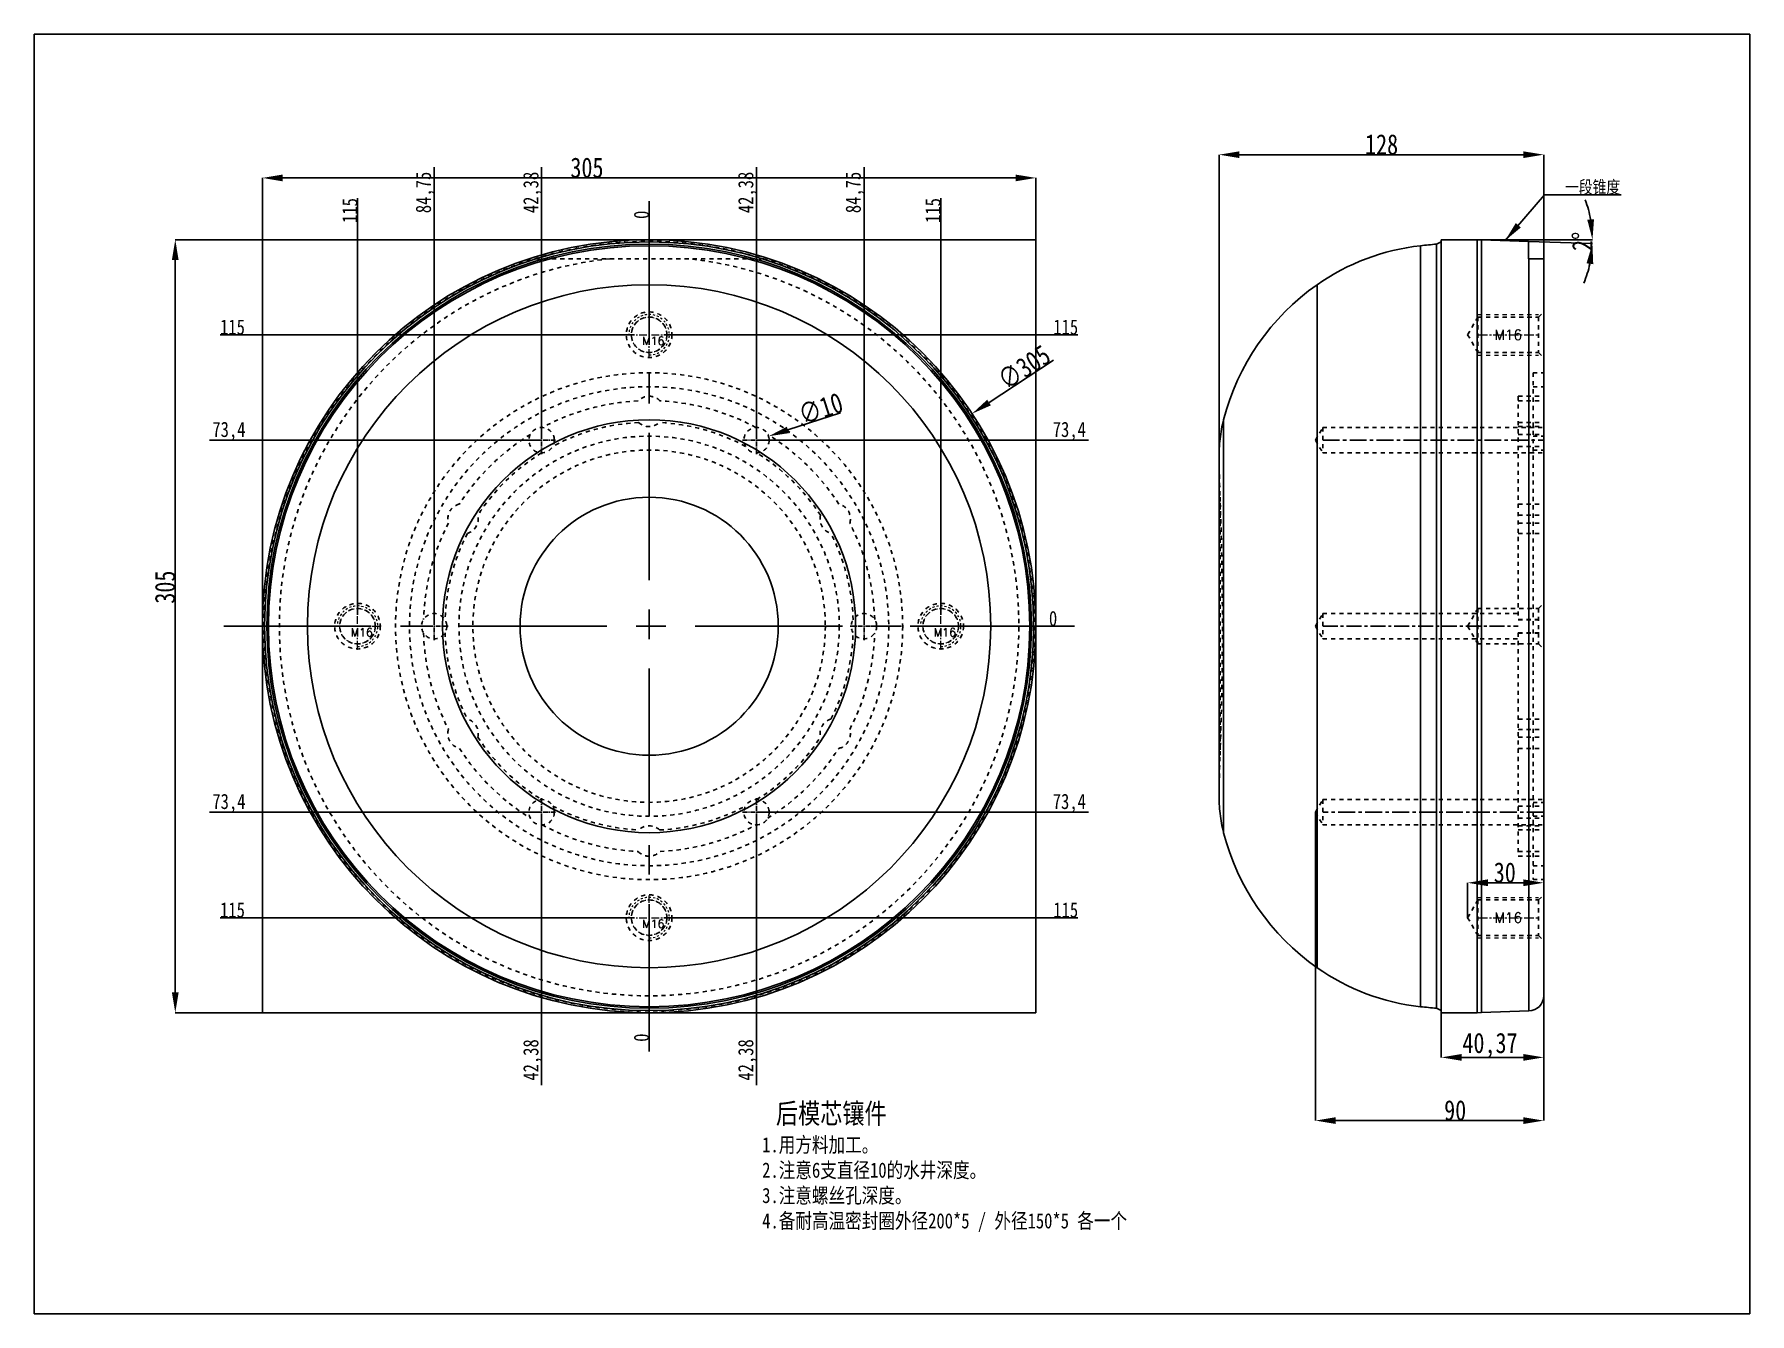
# Model space of a CAD drawing. Header units: millimetres. Extents: x 723 to 11228, y -2384 to 1578.
# Drawn here: x 3743 to 4419, y -1003 to -498 of the extents above; entities that cross this region are included whole.
import ezdxf
from ezdxf.enums import TextEntityAlignment as Align

# ---------------------------------------------------------------- set-up
doc = ezdxf.new("R2010")
doc.units = ezdxf.units.MM
doc.header["$LTSCALE"] = 16.335
doc.header["$PDMODE"] = 3
doc.header["$PDSIZE"] = 0.3125
doc.linetypes.add('CENTER', pattern=[0.6, 0.375, -0.075, 0.075, -0.075])
doc.linetypes.add('HIDDEN', pattern=[0.2, 0.1, -0.1])
doc.layers.get('0').update_dxf_attribs({"linetype": 'CONTINUOUS'})
doc.layers.get('Defpoints').update_dxf_attribs({"linetype": 'CONTINUOUS'})
doc.layers.add('DEFAULT_2', color=8, linetype='HIDDEN')
doc.layers.add('dim', color=3, linetype='CONTINUOUS')
doc.layers.add('screw', color=33, linetype='CONTINUOUS', lineweight=13)
doc.styles.get("Standard").update_dxf_attribs({"font": 'txt', "width": 0.8})
doc.styles.add('TXT', font='txt.shx', dxfattribs={"bigfont": 'gbcbig.shx'})
doc.dimstyles.new('ISO-25', dxfattribs={"dimtxt": 8, "dimasz": 8, "dimexe": 0, "dimexo": 0, "dimgap": 0, "dimtad": 1, "dimtxsty": 'Standard', "dimcen": 0, "dimclrd": 4, "dimclre": 4, "dimclrt": 6, "dimadec": 0, "dimazin": 0, "dimtfac": 1, "dimtofl": 0, "dimtmove": 0, "dimatfit": 3, "dimfxl": 0, "dimarcsym": 0})

# ---------------------------------------------------------------- blocks, each defined once
blk = doc.blocks.new('*D161')
at = {"color": 4, "lineweight": -2}
for p, q in [((4209.86, -673.28), (4209.86, -545.7)), ((4329.86, -545.7), (4217.86, -545.7)), ((4337.86, -589.17), (4337.86, -545.7))]:
    blk.add_line(p, q, dxfattribs=at)
at = {"color": 4}
for points in [[(4217.86, -544.37), (4217.86, -547.03), (4209.86, -545.7)], [(4329.86, -544.37), (4329.86, -547.03), (4337.86, -545.7)]]:
    blk.add_solid(points, dxfattribs=at)
at = {"layer": 'Defpoints', "color": 0}
for p in [(4209.86, -545.7), (4337.86, -589.17), (4209.86, -673.28)]:
    blk.add_point(p, dxfattribs=at)
at = {"color": 6, "insert": (4273.94, -541.7), "char_height": 8, "attachment_point": 5}
blk.add_mtext('128', dxfattribs=at)
blk = doc.blocks.new('*D162')
at = {"color": 4, "lineweight": -2}
for p, q in [((4312.49, -579.24), (4357.11, -579.24)), ((4331.86, -579.92), (4357.08, -580.8))]:
    blk.add_line(p, q, dxfattribs=at)
for start, end in [(10.28655, 20.5731), (337.4269, 347.71345)]:
    blk.add_arc((4312.49, -579.24), 44.62, start, end, dxfattribs=at)
at = {"color": 4}
for points in [[(4357.72, -571.16), (4355.07, -571.4), (4357.11, -579.24)], [(4354.77, -588.57), (4357.41, -588.91), (4357.08, -580.8)]]:
    blk.add_solid(points, dxfattribs=at)
at = {"layer": 'Defpoints', "color": 0}
for p in [(4297.49, -579.24), (4311.58, -579.24), (4313.4, -579.28), (4331.86, -579.92), (4357.1, -580.28)]:
    blk.add_point(p, dxfattribs=at)
at = {"color": 6, "insert": (4353.1, -579.94), "char_height": 8, "attachment_point": 5, "rotation": 89.02146}
blk.add_mtext('2°', dxfattribs=at)
blk = doc.blocks.new('*D163')
at = {"color": 4, "lineweight": -2}
for p, q in [((4247.86, -805.14), (4247.86, -926.81)), ((4337.86, -805.14), (4337.86, -926.81)), ((4255.86, -926.81), (4329.86, -926.81))]:
    blk.add_line(p, q, dxfattribs=at)
at = {"color": 4}
for points in [[(4255.86, -925.48), (4255.86, -928.14), (4247.86, -926.81)], [(4329.86, -925.48), (4329.86, -928.14), (4337.86, -926.81)]]:
    blk.add_solid(points, dxfattribs=at)
at = {"layer": 'Defpoints', "color": 0}
for p in [(4247.86, -805.14), (4337.86, -805.14), (4337.86, -926.81)]:
    blk.add_point(p, dxfattribs=at)
at = {"color": 6, "insert": (4302.96, -922.81), "char_height": 8, "attachment_point": 5}
blk.add_mtext('90', dxfattribs=at)
blk = doc.blocks.new('*D164')
at = {"color": 4, "lineweight": -2}
for p, q in [((4337.86, -877.56), (4337.86, -901.87)), ((4297.49, -880.12), (4297.49, -901.87)), ((4329.86, -901.87), (4305.49, -901.87))]:
    blk.add_line(p, q, dxfattribs=at)
at = {"color": 4}
for points in [[(4305.49, -900.53), (4305.49, -903.2), (4297.49, -901.87)], [(4329.86, -900.53), (4329.86, -903.2), (4337.86, -901.87)]]:
    blk.add_solid(points, dxfattribs=at)
at = {"layer": 'Defpoints', "color": 0}
for p in [(4337.86, -877.56), (4297.49, -880.12), (4297.49, -901.87)]:
    blk.add_point(p, dxfattribs=at)
at = {"color": 6, "insert": (4316.69, -897.2), "char_height": 8, "attachment_point": 5}
blk.add_mtext('40,37', dxfattribs=at)
blk = doc.blocks.new('screw_m16_g')
at = {"layer": 'screw', "color": 1, "linetype": 'CENTER', "ltscale": 0.497582}
for p, q in [((0, -8.8), (0, 8.8)), ((-8.8, 0), (8.8, 0))]:
    blk.add_line(p, q, dxfattribs=at)
at = {"layer": 'screw', "color": 33, "linetype": 'HIDDEN', "ltscale": 0.497582}
blk.add_circle((0, 0), 7, dxfattribs=at)
at = {"layer": 'screw', "color": 92, "linetype": 'HIDDEN', "ltscale": 0.497582}
blk.add_arc((0, 0), 8, 270, 180, dxfattribs=at)
at = {"layer": 'screw', "color": 6, "style": 'TXT'}
blk.add_text('M16', height=3.2, dxfattribs=at).set_placement((-2.72, -4))
blk = doc.blocks.new('*D165')
at = {"color": 4, "lineweight": -2}
blk.add_line((4060.57, -647.5), (4039.79, -654.31), dxfattribs=at)
at = {"color": 4}
blk.add_solid([(4039.38, -653.04), (4040.2, -655.57), (4032.19, -656.79)], dxfattribs=at)
at = {"layer": 'Defpoints', "color": 0}
for p in [(4022.68, -659.9), (4032.19, -656.79)]:
    blk.add_point(p, dxfattribs=at)
at = {"color": 6, "insert": (4052.74, -645.86), "char_height": 8, "attachment_point": 5, "rotation": 18.12129}
blk.add_mtext('∅10', dxfattribs=at)
blk = doc.blocks.new('*D166')
at = {"color": 4, "lineweight": -2}
for p, q in [((3832.56, -579.24), (3832.56, -554.87)), ((4129.56, -554.87), (3840.56, -554.87)), ((4137.56, -579.24), (4137.56, -554.87))]:
    blk.add_line(p, q, dxfattribs=at)
at = {"color": 4}
for points in [[(3840.56, -553.54), (3840.56, -556.21), (3832.56, -554.87)], [(4129.56, -553.54), (4129.56, -556.21), (4137.56, -554.87)]]:
    blk.add_solid(points, dxfattribs=at)
at = {"layer": 'Defpoints', "color": 0}
for p in [(3832.56, -554.87), (3832.56, -579.24), (4137.56, -579.24)]:
    blk.add_point(p, dxfattribs=at)
at = {"color": 6, "insert": (3960.54, -550.87), "char_height": 8, "attachment_point": 5}
blk.add_mtext('305', dxfattribs=at)
blk = doc.blocks.new('*D167')
at = {"color": 4, "lineweight": -2}
for p, q in [((3841.07, -579.24), (3798.18, -579.24)), ((3798.18, -587.24), (3798.18, -876.24)), ((3849.49, -884.24), (3798.18, -884.24))]:
    blk.add_line(p, q, dxfattribs=at)
at = {"color": 4}
for points in [[(3796.85, -587.24), (3799.51, -587.24), (3798.18, -579.24)], [(3796.85, -876.24), (3799.51, -876.24), (3798.18, -884.24)]]:
    blk.add_solid(points, dxfattribs=at)
at = {"layer": 'Defpoints', "color": 0}
for p in [(3841.07, -579.24), (3798.18, -884.24), (3849.49, -884.24)]:
    blk.add_point(p, dxfattribs=at)
at = {"color": 6, "insert": (3794.18, -716.32), "char_height": 8, "attachment_point": 5, "rotation": 90}
blk.add_mtext('305', dxfattribs=at)
blk = doc.blocks.new('*D168')
at = {"color": 4, "lineweight": -2}
blk.add_line((4144.51, -626.78), (4119.12, -643.49), dxfattribs=at)
at = {"color": 4}
blk.add_solid([(4118.39, -642.38), (4119.85, -644.61), (4112.44, -647.89)], dxfattribs=at)
at = {"layer": 'Defpoints', "color": 0}
for p in [(4112.44, -647.89), (3857.68, -815.6)]:
    blk.add_point(p, dxfattribs=at)
at = {"color": 6, "insert": (4132.96, -629.6), "char_height": 8, "attachment_point": 5, "rotation": 33.35632}
blk.add_mtext('∅305', dxfattribs=at)
blk = doc.blocks.new('*D169')
at = {"color": 4, "lineweight": -2}
blk.add_line((4027.43, -658.35), (4158.38, -658.35), dxfattribs=at)
at = {"layer": 'Defpoints', "color": 0}
for p in [(4027.43, -658.35), (4143.18, -658.35), (3985.06, -731.74)]:
    blk.add_point(p, dxfattribs=at)
at = {"color": 6, "insert": (4150.78, -654.85), "char_height": 6, "attachment_point": 5}
blk.add_mtext('73,4', dxfattribs=at)
blk = doc.blocks.new('*D170')
at = {"color": 4, "lineweight": -2}
blk.add_line((4088.05, -731.74), (4145.58, -731.74), dxfattribs=at)
at = {"layer": 'Defpoints', "color": 0}
for p in [(3985.06, -731.74), (4088.05, -731.74), (4143.18, -731.74)]:
    blk.add_point(p, dxfattribs=at)
at = {"color": 6, "insert": (4144.38, -728.74), "char_height": 6, "attachment_point": 5}
blk.add_mtext('0', dxfattribs=at)
blk = doc.blocks.new('*D171')
at = {"color": 4, "lineweight": -2}
blk.add_line((4069.81, -729.84), (4069.81, -550.61), dxfattribs=at)
at = {"layer": 'Defpoints', "color": 0}
for p in [(4069.81, -570.61), (4069.81, -729.84), (3985.06, -731.74)]:
    blk.add_point(p, dxfattribs=at)
at = {"color": 6, "insert": (4066.31, -560.61), "char_height": 6, "attachment_point": 5, "rotation": 90}
blk.add_mtext('84,75', dxfattribs=at)
blk = doc.blocks.new('*D172')
at = {"color": 4, "lineweight": -2}
blk.add_line((4027.43, -655.92), (4027.43, -550.61), dxfattribs=at)
at = {"layer": 'Defpoints', "color": 0}
for p in [(4027.43, -570.61), (4027.43, -655.92), (3985.06, -731.74)]:
    blk.add_point(p, dxfattribs=at)
at = {"color": 6, "insert": (4023.93, -560.61), "char_height": 6, "attachment_point": 5, "rotation": 90}
blk.add_mtext('42,38', dxfattribs=at)
blk = doc.blocks.new('*D173')
at = {"color": 4, "lineweight": -2}
blk.add_line((3985.06, -593.34), (3985.06, -568.21), dxfattribs=at)
at = {"layer": 'Defpoints', "color": 0}
for p in [(3985.06, -570.61), (3985.06, -593.34), (3985.06, -731.74)]:
    blk.add_point(p, dxfattribs=at)
at = {"color": 6, "insert": (3982.06, -569.41), "char_height": 6, "attachment_point": 5, "rotation": 90}
blk.add_mtext('0', dxfattribs=at)
blk = doc.blocks.new('*D174')
at = {"color": 4, "lineweight": -2}
blk.add_line((3990.81, -616.74), (4154.17, -616.74), dxfattribs=at)
at = {"layer": 'Defpoints', "color": 0}
for p in [(3990.81, -616.74), (4144.57, -616.74), (3985.06, -731.74)]:
    blk.add_point(p, dxfattribs=at)
at = {"color": 6, "insert": (4149.37, -613.74), "char_height": 6, "attachment_point": 5}
blk.add_mtext('115', dxfattribs=at)
blk = doc.blocks.new('*D175')
at = {"color": 4, "lineweight": -2}
blk.add_line((4027.43, -805.14), (4158.38, -805.14), dxfattribs=at)
at = {"layer": 'Defpoints', "color": 0}
for p in [(3985.06, -731.74), (4027.43, -805.14), (4143.18, -805.14)]:
    blk.add_point(p, dxfattribs=at)
at = {"color": 6, "insert": (4150.78, -801.64), "char_height": 6, "attachment_point": 5}
blk.add_mtext('73,4', dxfattribs=at)
blk = doc.blocks.new('*D178')
at = {"color": 4, "lineweight": -2}
blk.add_line((4027.43, -807.57), (4027.43, -912.88), dxfattribs=at)
at = {"layer": 'Defpoints', "color": 0}
for p in [(3985.06, -731.74), (4027.43, -807.57), (4027.43, -892.88)]:
    blk.add_point(p, dxfattribs=at)
at = {"color": 6, "insert": (4023.93, -902.88), "char_height": 6, "attachment_point": 5, "rotation": 90}
blk.add_mtext('42,38', dxfattribs=at)
blk = doc.blocks.new('*D177')
at = {"color": 4, "lineweight": -2}
blk.add_line((3990.81, -846.74), (4154.17, -846.74), dxfattribs=at)
at = {"layer": 'Defpoints', "color": 0}
for p in [(3985.06, -731.74), (3990.81, -846.74), (4144.57, -846.74)]:
    blk.add_point(p, dxfattribs=at)
at = {"color": 6, "insert": (4149.37, -843.74), "char_height": 6, "attachment_point": 5}
blk.add_mtext('115', dxfattribs=at)
blk = doc.blocks.new('*D179')
at = {"color": 4, "lineweight": -2}
blk.add_line((3985.06, -870.15), (3985.06, -895.28), dxfattribs=at)
at = {"layer": 'Defpoints', "color": 0}
for p in [(3985.06, -731.74), (3985.06, -870.15), (3985.06, -892.88)]:
    blk.add_point(p, dxfattribs=at)
at = {"color": 6, "insert": (3982.06, -894.08), "char_height": 6, "attachment_point": 5, "rotation": 90}
blk.add_mtext('0', dxfattribs=at)
blk = doc.blocks.new('*D180')
at = {"color": 4, "lineweight": -2}
blk.add_line((3942.68, -658.35), (3811.74, -658.35), dxfattribs=at)
at = {"layer": 'Defpoints', "color": 0}
for p in [(3826.94, -658.35), (3942.68, -658.35), (3985.06, -731.74)]:
    blk.add_point(p, dxfattribs=at)
at = {"color": 6, "insert": (3819.34, -654.85), "char_height": 6, "attachment_point": 5}
blk.add_mtext('73,4', dxfattribs=at)
blk = doc.blocks.new('*D181')
at = {"color": 4, "lineweight": -2}
blk.add_line((3900.31, -729.84), (3900.31, -550.61), dxfattribs=at)
at = {"layer": 'Defpoints', "color": 0}
for p in [(3900.31, -570.61), (3900.31, -729.84), (3985.06, -731.74)]:
    blk.add_point(p, dxfattribs=at)
at = {"color": 6, "insert": (3896.81, -560.61), "char_height": 6, "attachment_point": 5, "rotation": 90}
blk.add_mtext('84,75', dxfattribs=at)
blk = doc.blocks.new('*D182')
at = {"color": 4, "lineweight": -2}
blk.add_line((3942.68, -655.92), (3942.68, -550.61), dxfattribs=at)
at = {"layer": 'Defpoints', "color": 0}
for p in [(3942.68, -570.61), (3942.68, -655.92), (3985.06, -731.74)]:
    blk.add_point(p, dxfattribs=at)
at = {"color": 6, "insert": (3939.18, -560.61), "char_height": 6, "attachment_point": 5, "rotation": 90}
blk.add_mtext('42,38', dxfattribs=at)
blk = doc.blocks.new('*D183')
at = {"color": 4, "lineweight": -2}
blk.add_line((3979.31, -616.74), (3815.95, -616.74), dxfattribs=at)
at = {"layer": 'Defpoints', "color": 0}
for p in [(3825.55, -616.74), (3979.31, -616.74), (3985.06, -731.74)]:
    blk.add_point(p, dxfattribs=at)
at = {"color": 6, "insert": (3820.75, -613.74), "char_height": 6, "attachment_point": 5}
blk.add_mtext('115', dxfattribs=at)
blk = doc.blocks.new('*D184')
at = {"color": 4, "lineweight": -2}
blk.add_line((3942.68, -805.14), (3811.74, -805.14), dxfattribs=at)
at = {"layer": 'Defpoints', "color": 0}
for p in [(3985.06, -731.74), (3826.94, -805.14), (3942.68, -805.14)]:
    blk.add_point(p, dxfattribs=at)
at = {"color": 6, "insert": (3819.34, -801.64), "char_height": 6, "attachment_point": 5}
blk.add_mtext('73,4', dxfattribs=at)
blk = doc.blocks.new('*D185')
at = {"color": 4, "lineweight": -2}
blk.add_line((3942.68, -807.57), (3942.68, -912.88), dxfattribs=at)
at = {"layer": 'Defpoints', "color": 0}
for p in [(3985.06, -731.74), (3942.68, -807.57), (3942.68, -892.88)]:
    blk.add_point(p, dxfattribs=at)
at = {"color": 6, "insert": (3939.18, -902.88), "char_height": 6, "attachment_point": 5, "rotation": 90}
blk.add_mtext('42,38', dxfattribs=at)
blk = doc.blocks.new('*D186')
at = {"color": 4, "lineweight": -2}
blk.add_line((3979.31, -846.74), (3815.95, -846.74), dxfattribs=at)
at = {"layer": 'Defpoints', "color": 0}
for p in [(3985.06, -731.74), (3825.55, -846.74), (3979.31, -846.74)]:
    blk.add_point(p, dxfattribs=at)
at = {"color": 6, "insert": (3820.75, -843.74), "char_height": 6, "attachment_point": 5}
blk.add_mtext('115', dxfattribs=at)
blk = doc.blocks.new('*D187')
at = {"color": 4, "lineweight": -2}
blk.add_line((4100.06, -727.23), (4100.06, -562.92), dxfattribs=at)
at = {"layer": 'Defpoints', "color": 0}
for p in [(4100.06, -572.52), (4100.06, -727.23), (3985.06, -731.74)]:
    blk.add_point(p, dxfattribs=at)
at = {"color": 6, "insert": (4097.06, -567.72), "char_height": 6, "attachment_point": 5, "rotation": 90}
blk.add_mtext('115', dxfattribs=at)
blk = doc.blocks.new('*D188')
at = {"color": 4, "lineweight": -2}
blk.add_line((3870.06, -727.23), (3870.06, -562.92), dxfattribs=at)
at = {"layer": 'Defpoints', "color": 0}
for p in [(3870.06, -572.52), (3870.06, -727.23), (3985.06, -731.74)]:
    blk.add_point(p, dxfattribs=at)
at = {"color": 6, "insert": (3867.06, -567.72), "char_height": 6, "attachment_point": 5, "rotation": 90}
blk.add_mtext('115', dxfattribs=at)
blk = doc.blocks.new('*D189')
at = {"color": 4, "lineweight": -2}
for p, q in [((4307.86, -846.74), (4307.86, -832.97)), ((4329.86, -832.97), (4315.86, -832.97)), ((4337.86, -846.74), (4337.86, -832.97))]:
    blk.add_line(p, q, dxfattribs=at)
at = {"color": 4}
for points in [[(4315.86, -831.63), (4315.86, -834.3), (4307.86, -832.97)], [(4329.86, -831.63), (4329.86, -834.3), (4337.86, -832.97)]]:
    blk.add_solid(points, dxfattribs=at)
at = {"layer": 'Defpoints', "color": 0}
for p in [(4307.86, -832.97), (4307.86, -846.74), (4337.86, -846.74)]:
    blk.add_point(p, dxfattribs=at)
at = {"color": 6, "insert": (4322.52, -828.97), "char_height": 8, "attachment_point": 5}
blk.add_mtext('30', dxfattribs=at)

msp = doc.modelspace()

# ---------------------------------------------------------------- linework, layer by layer
at = {"color": 1, "linetype": 'CENTER', "ltscale": 9.485155}
for p, q in [((3985.06, -899.494), (3985.06, -563.994)), ((3817.31, -731.744), (4152.81, -731.744))]:
    msp.add_line(p, q, dxfattribs=at)
for p, q in [((3832.56, -579.244), (4137.56, -579.244)), ((3832.56, -884.244), (3832.56, -579.244)), ((4137.56, -884.244), (4137.56, -579.244)), ((3832.56, -884.244), (4137.56, -884.244))]:
    msp.add_line(p, q)
at = {"color": 7, "linetype": 'Continuous'}
for p, q in [((4289.225, -881.861), (4289.225, -581.628)), ((4297.491, -580.11), (4295.62, -580.994)), ((4295.62, -882.495), (4295.62, -580.994)), ((4297.491, -884.244), (4297.491, -579.244)), ((4311.583, -579.244), (4297.491, -579.244)), ((4311.583, -579.244), (4311.583, -884.244)), ((4313.398, -579.276), (4311.583, -579.244)), ((4313.398, -579.276), (4313.398, -884.213)), ((4331.86, -579.921), (4313.398, -579.276)), ((4331.86, -586.744), (4331.86, -579.922)), ((4331.86, -586.744), (4337.86, -586.744)), ((4332.07, -586.744), (4332.07, -883.561)), ((4337.86, -586.744), (4337.86, -877.563)), ((4248.482, -866.481), (4248.482, -597.008)), ((4211.628, -813.202), (4211.628, -650.287)), ((4209.86, -665.413), (4209.86, -798.076)), ((4297.491, -883.379), (4295.62, -882.495)), ((4311.583, -884.244), (4297.491, -884.244)), ((4313.398, -884.213), (4311.583, -884.244)), ((4332.07, -883.561), (4313.398, -884.213))]:
    msp.add_line(p, q, dxfattribs=at)
msp.add_lwpolyline([(3742.592, -498.197), (4419.112, -498.197), (4419.112, -1003), (3742.592, -1003)], close=True)
for radius in [152.5, 151.635, 150.751, 150.116, 134.737, 81.458, 50.903]:
    msp.add_circle((3985.06, -731.744), radius, dxfattribs=at)
for centre, radius, start, end in [((4298.729, -668.462), 87.352, 96.246043, 125.114855), ((4323.797, -897.511), 317.769, 95.087314, 96.246004), ((4302.409, -673.696), 93.751, 125.114874, 165.540393), ((4302.409, -789.793), 93.751, 194.459607, 234.885125), ((4298.729, -795.027), 87.352, 234.885145, 263.753957), ((4331.86, -877.564), 6, 272, 0), ((4323.797, -565.978), 317.769, 263.753996, 264.912686)]:
    msp.add_arc(centre, radius, start, end, dxfattribs=at)
for points in [[(4211.628, -650.286), (4210.992, -652.755), (4210.309, -656.528), (4209.906, -661.602), (4209.86, -664.143), (4209.86, -665.413)], [(4211.628, -813.203), (4210.992, -810.734), (4210.309, -806.961), (4209.906, -801.887), (4209.86, -799.346), (4209.86, -798.076)]]:
    msp.add_open_spline(points, degree=3, knots=[0, 0, 0, 0, 0.5009496, 0.7503732, 1, 1, 1, 1], dxfattribs=at)
at = {"layer": 'DEFAULT_2', "color": 8, "linetype": 'HIDDEN'}
for p, q in [((4030.064, -586.744), (3940.055, -586.744)), ((4335.86, -609.744), (4337.86, -607.744)), ((4307.86, -616.744), (4311.902, -609.744)), ((4311.902, -609.744), (4311.902, -623.744)), ((4311.902, -609.744), (4335.86, -609.744)), ((4335.86, -609.744), (4335.86, -623.744)), ((4307.86, -616.744), (4311.902, -623.744)), ((4311.902, -623.744), (4335.86, -623.744)), ((4335.86, -623.744), (4337.86, -625.744)), ((4333.66, -631.744), (4337.86, -631.744)), ((4333.66, -631.746), (4333.66, -831.743)), ((4327.86, -640.994), (4327.86, -729.178)), ((4327.86, -640.994), (4337.86, -640.994)), ((4333.66, -637.244), (4337.86, -637.244)), ((4327.86, -642.85), (4337.86, -642.85)), ((4247.86, -658.349), (4250.747, -653.349)), ((4250.747, -653.349), (4250.747, -663.349)), ((4250.747, -653.349), (4337.86, -653.349)), ((4327.86, -651.35), (4337.86, -651.35)), ((4327.86, -652.994), (4337.86, -652.994)), ((4327.86, -656.053), (4337.86, -656.053)), ((4247.86, -658.349), (4250.747, -663.349)), ((4327.86, -660.781), (4337.86, -660.781)), ((4333.66, -656.744), (4337.86, -656.744)), ((4333.66, -662.244), (4337.86, -662.244)), ((4250.747, -663.349), (4337.86, -663.348)), ((4210.222, -680.841), (4210.222, -782.648)), ((4327.86, -683.54), (4337.86, -683.54)), ((4327.86, -687.974), (4337.86, -687.974)), ((4327.86, -691.055), (4337.86, -691.055)), ((4327.86, -695.121), (4337.86, -695.121)), ((4335.86, -724.744), (4337.86, -722.744)), ((4247.86, -731.744), (4250.747, -726.744)), ((4250.747, -726.744), (4250.747, -736.744)), ((4250.747, -726.744), (4327.86, -726.744)), ((4307.86, -731.744), (4311.902, -724.744)), ((4311.902, -724.744), (4311.902, -738.744)), ((4311.902, -724.744), (4335.86, -724.744)), ((4327.86, -729.046), (4337.86, -729.046)), ((4327.86, -729.178), (4337.86, -729.178)), ((4335.86, -724.744), (4335.86, -738.744)), ((4247.86, -731.744), (4250.747, -736.744)), ((4250.747, -736.744), (4327.86, -736.744)), ((4307.86, -731.744), (4311.902, -738.744)), ((4327.86, -734.311), (4327.86, -822.494)), ((4327.86, -734.311), (4337.86, -734.311)), ((4327.86, -734.443), (4337.86, -734.443)), ((4311.902, -738.744), (4335.86, -738.744)), ((4335.86, -738.744), (4337.86, -740.744)), ((4327.86, -768.368), (4337.86, -768.368)), ((4327.86, -772.434), (4337.86, -772.434)), ((4327.86, -775.515), (4337.86, -775.515)), ((4327.86, -779.949), (4337.86, -779.949)), ((4247.86, -805.14), (4250.747, -800.14)), ((4250.747, -800.14), (4250.747, -810.14)), ((4250.747, -800.14), (4337.86, -800.141)), ((4327.86, -802.707), (4337.86, -802.707)), ((4333.66, -801.244), (4337.86, -801.244)), ((4247.86, -805.14), (4250.747, -810.14)), ((4250.747, -810.14), (4337.86, -810.14)), ((4327.86, -807.436), (4337.86, -807.436)), ((4327.86, -810.494), (4337.86, -810.494)), ((4333.66, -806.744), (4337.86, -806.744)), ((4327.86, -812.139), (4337.86, -812.139)), ((4327.86, -820.639), (4337.86, -820.639)), ((4327.86, -822.494), (4337.86, -822.494)), ((4333.66, -826.244), (4337.86, -826.244)), ((4333.66, -831.744), (4337.86, -831.744)), ((4335.86, -839.744), (4337.86, -837.744)), ((4307.86, -846.744), (4311.902, -839.744)), ((4311.902, -839.744), (4335.86, -839.744)), ((4311.902, -839.744), (4311.902, -853.744)), ((4335.86, -839.744), (4335.86, -853.744)), ((4307.86, -846.744), (4311.902, -853.744)), ((4311.902, -853.744), (4335.86, -853.744)), ((4335.86, -853.744), (4337.86, -855.744))]:
    msp.add_line(p, q, dxfattribs=at)
at = {"layer": 'DEFAULT_2', "color": 1, "linetype": 'CENTER', "ltscale": 0.310989}
for p, q in [((3942.685, -663.849), (3942.685, -652.849)), ((4027.435, -663.849), (4027.435, -652.849)), ((3937.185, -658.349), (3948.185, -658.349)), ((4021.935, -658.349), (4032.935, -658.349)), ((3900.31, -737.244), (3900.31, -726.244)), ((4069.81, -737.244), (4069.81, -726.244)), ((3894.81, -731.744), (3905.81, -731.744)), ((4064.31, -731.744), (4075.31, -731.744)), ((3942.685, -810.64), (3942.685, -799.64)), ((4027.435, -810.64), (4027.435, -799.64)), ((3937.185, -805.14), (3948.185, -805.14)), ((4021.935, -805.14), (4032.935, -805.14))]:
    msp.add_line(p, q, dxfattribs=at)
at = {"layer": 'DEFAULT_2', "color": 1, "linetype": 'CENTER', "ltscale": 1.083649}
for p, q in [((4250.747, -658.349), (4337.86, -658.348)), ((4337.86, -805.14), (4250.747, -805.14))]:
    msp.add_line(p, q, dxfattribs=at)
at = {"layer": 'DEFAULT_2', "color": 1, "linetype": 'CENTER', "ltscale": 0.959254}
msp.add_line((4250.747, -731.744), (4327.86, -731.744), dxfattribs=at)
at = {"layer": 'DEFAULT_2', "color": 8, "linetype": 'HIDDEN'}
for centre, radius in [((3985.06, -731.744), 151.816), ((3985.06, -616.744), 9), ((3985.06, -616.744), 7), ((3985.06, -731.744), 100), ((3985.06, -731.744), 94.5), ((3942.685, -658.349), 5), ((4027.435, -658.349), 5), ((3985.06, -731.744), 75), ((3985.06, -731.744), 69.5), ((3870.06, -731.744), 9), ((4100.06, -731.744), 9), ((3870.06, -731.744), 7), ((3900.31, -731.744), 5), ((4069.81, -731.744), 5), ((4100.06, -731.744), 7), ((3942.685, -805.14), 5), ((4027.435, -805.14), 5), ((3985.06, -846.744), 9), ((3985.06, -846.744), 7)]:
    msp.add_circle(centre, radius, dxfattribs=at)
for centre, radius, start, end in [((3985.06, -731.744), 145.82, 96.078864, 83.921136), ((3985.06, -646.994), 6, 43.685203, 136.314797), ((3985.06, -731.744), 89, 92.794356, 118.262296), ((3985.06, -731.744), 89, 61.737704, 87.205644), ((3985.06, -731.744), 89, 121.737704, 147.205644), ((3985.06, -731.744), 80.5, 92.938214, 118.172848), ((3985.06, -646.994), 6, 226.549683, 313.450317), ((3985.06, -731.744), 80.5, 61.827152, 87.061786), ((3985.06, -731.744), 89, 32.794356, 58.262296), ((3985.06, -731.744), 80.5, 121.827152, 147.061786), ((3985.06, -731.744), 80.5, 32.938214, 58.172848), ((2828.01, -731.744), 1383.149, 357.890904, 2.109096), ((3911.664, -689.369), 6, 103.685203, 196.314797), ((3911.664, -689.369), 6, 286.549683, 13.450317), ((4058.455, -689.369), 6, 166.549683, 253.450317), ((4058.455, -689.369), 6, 343.685203, 76.314797), ((3985.06, -731.744), 89, 152.794356, 178.262296), ((3985.06, -731.744), 80.5, 152.938214, 178.172848), ((3985.06, -731.744), 80.5, 1.827152, 27.061786), ((3985.06, -731.744), 89, 1.737704, 27.205644), ((3985.06, -731.744), 89, 181.737704, 207.205644), ((3985.06, -731.744), 80.5, 181.827152, 207.061786), ((3985.06, -731.744), 80.5, 332.938214, 358.172848), ((3985.06, -731.744), 89, 332.794356, 358.262296), ((3911.664, -774.119), 6, 346.549683, 73.450317), ((4058.455, -774.119), 6, 106.549683, 193.450317), ((3911.664, -774.119), 6, 163.685203, 256.314797), ((3985.06, -731.744), 80.5, 212.938214, 238.172848), ((3985.06, -731.744), 80.5, 301.827152, 327.061786), ((4058.455, -774.119), 6, 283.685203, 16.314797), ((3985.06, -731.744), 89, 212.794356, 238.262296), ((3985.06, -731.744), 89, 301.737704, 327.205644), ((3985.06, -731.744), 80.5, 241.827152, 267.061786), ((3985.06, -731.744), 80.5, 272.938214, 298.172848), ((3985.06, -731.744), 89, 241.737704, 267.205644), ((3985.06, -816.494), 6, 46.549683, 133.450317), ((3985.06, -731.744), 89, 272.794356, 298.262296), ((3985.06, -816.494), 6, 223.685203, 316.314797)]:
    msp.add_arc(centre, radius, start, end, dxfattribs=at)
for points in [[(4209.86, -665.413), (4209.86, -666.7), (4209.908, -669.273), (4210.035, -674.415), (4210.127, -678.272), (4210.222, -680.841)], [(4209.86, -798.076), (4209.86, -796.789), (4209.908, -794.216), (4210.035, -789.074), (4210.127, -785.217), (4210.222, -782.648)]]:
    msp.add_open_spline(points, degree=3, knots=[0, 0, 0, 0, 0.2501223, 0.5002284, 1, 1, 1, 1], dxfattribs=at)
at = {"layer": 'screw', "color": 92, "linetype": 'HIDDEN', "ltscale": 0.995164}
for p, q in [((4311.902, -608.744), (4335.86, -608.744)), ((4311.902, -624.744), (4335.86, -624.744)), ((4311.902, -838.744), (4335.86, -838.744)), ((4311.902, -854.744), (4335.86, -854.744))]:
    msp.add_line(p, q, dxfattribs=at)
at = {"layer": 'screw', "color": 8, "linetype": 'HIDDEN', "ltscale": 0.995164}
for p, q in [((4311.902, -609.744), (4335.86, -609.744)), ((4311.902, -623.744), (4335.86, -623.744)), ((4311.902, -839.744), (4335.86, -839.744)), ((4311.902, -853.744), (4335.86, -853.744))]:
    msp.add_line(p, q, dxfattribs=at)
at = {"layer": 'screw', "color": 1, "linetype": 'CENTER', "ltscale": 0.621977}
for p, q in [((4311.902, -616.744), (4335.86, -616.744)), ((4311.902, -846.744), (4335.86, -846.744))]:
    msp.add_line(p, q, dxfattribs=at)

# ---------------------------------------------------------------- block references
at = {"layer": 'screw'}
for p in [(3985.06, -616.744), (3870.06, -731.744), (4100.06, -731.744), (3985.06, -846.744)]:
    msp.add_blockref('screw_m16_g', p, dxfattribs=at)

# ---------------------------------------------------------------- texts
at = {"insert": (4029.653, -920.003), "char_height": 10, "width": 184.4869, "attachment_point": 1}
msp.add_mtext('{\\fSimSun|b0|i0|c134|p2; \\H0.8x;后模芯镶件\\P\\H0.75x;1.用方料加工。\\P2.注意6支直径10的水井深度。\\P3.注意螺丝孔深度。\\P4.备耐高温密封圈外径200*5 / 外径150*5 各一个}', dxfattribs=at)
at = {"layer": 'dim', "color": 6, "insert": (4346.239, -561.538), "char_height": 5, "attachment_point": 7}
msp.add_mtext('{\\fSimSun|b0|i0|c134|p2;一段锥度}', dxfattribs=at)
at = {"layer": 'screw', "color": 6, "linetype": 'HIDDEN', "ltscale": 0.995164, "style": 'TXT'}
msp.add_text('M16', height=4, dxfattribs=at).set_placement((4323.881, -616.744), align=Align.MIDDLE)
msp.add_text('M16', height=4, rotation=360, dxfattribs=at).set_placement((4323.881, -846.744), align=Align.MIDDLE)

# ---------------------------------------------------------------- dimensions: what is measured, and where the dimension line sits
for base, p1, p2, picture, middle in [((4209.86, -545.698), (4337.86, -589.168), (4209.86, -673.281), '*D161', (4273.937, -545.698)), ((3832.56, -554.872), (4137.56, -579.244), (3832.56, -579.244), '*D166', (3960.536, -554.872)), ((4337.86, -926.81), (4247.86, -805.14), (4337.86, -805.14), '*D163', (4302.961, -926.81)), ((4307.86, -832.968), (4337.86, -846.737), (4307.86, -846.744), '*D189', (4322.522, -832.968)), ((4297.491, -901.867), (4337.86, -877.563), (4297.491, -880.117), '*D164', (4316.691, -901.867))]:
    dim = msp.add_linear_dim(base=base, p1=p1, p2=p2, dimstyle='ISO-25', override={"dimfxl": 1.25, "dimarcsym": 1})
    dim.commit()
    dim.dimension.update_dxf_attribs({"geometry": picture, "text_midpoint": middle, "dimtype": 160})
for feature_location, offset, dtype, origin, picture, middle in [((3900.31, -729.845), (0, 159.233), 1, (3985.06, -731.744), '*D181', (3896.81, -560.612)), ((3942.684717281, -655.91927002), (0, 85.307377958), 1, (3985.059717281, -731.744442932), '*D182', (3939.184717281, -560.611892062)), ((4069.81, -729.845), (0, 159.233), 1, (3985.06, -731.744), '*D171', (4066.31, -560.612)), ((4027.434717281, -655.91927002), (0, 85.307377958), 1, (3985.059717281, -731.744442932), '*D172', (4023.934717281, -560.611892062)), ((3870.06, -727.229), (0, 154.71), 1, (3985.06, -731.744), '*D188', (3867.06, -567.719)), ((4100.06, -727.229), (0, 154.71), 1, (3985.06, -731.744), '*D187', (4097.06, -567.719)), ((3985.059717281, -593.343243083), (0, 22.731351021), 1, (3985.059717281, -731.744442932), '*D173', (3982.059717281, -569.411892062)), ((3979.308, -616.744), (-153.757, 0), 0, (3985.06, -731.744), '*D183', (3820.751, -613.744)), ((3990.811, -616.744), (153.757, 0), 0, (3985.06, -731.744), '*D174', (4149.369, -613.744)), ((3942.6847, -658.3488), (-115.7458, 0), 0, (3985.0597, -731.7444), '*D180', (3819.3389, -654.8488)), ((4027.4347, -658.3488), (115.7458, 0), 0, (3985.0597, -731.7444), '*D169', (4150.7805, -654.8488)), ((4088.053956066, -731.744442932), (55.126559502, 0), 0, (3985.059717281, -731.744442932), '*D170', (4144.380515569, -728.744442932)), ((3942.685, -805.14), (-115.746, 0), 0, (3985.06, -731.744), '*D184', (3819.339, -801.64)), ((3979.308, -846.744), (-153.757, 0), 0, (3985.06, -731.744), '*D186', (3820.751, -843.744)), ((3942.684717281, -807.569615845), (0, -85.307377958), 1, (3985.059717281, -731.744442932), '*D185', (3939.184717281, -902.876993803)), ((3985.059717281, -870.145642782), (0, -22.731351021), 1, (3985.059717281, -731.744442932), '*D179', (3982.059717281, -894.076993803)), ((4027.435, -805.14), (115.746, 0), 0, (3985.06, -731.744), '*D175', (4150.781, -801.64)), ((4027.434717281, -807.569615845), (0, -85.307377958), 1, (3985.059717281, -731.744442932), '*D178', (4023.934717281, -902.876993803)), ((3990.811, -846.744), (153.757, 0), 0, (3985.06, -731.744), '*D177', (4149.369, -843.744))]:
    dim = msp.add_ordinate_dim(feature_location=feature_location, offset=offset, dtype=dtype, origin=origin, dimstyle='ISO-25', override={"dimtxt": 6, "dimfxl": 1.25, "dimarcsym": 1})
    dim.commit()
    dim.dimension.update_dxf_attribs({"geometry": picture, "text_midpoint": middle})
dim = msp.add_angular_dim_2l(base=(4357.098, -580.283), line1=((4331.86, -579.921), (4313.398, -579.276)), line2=((4311.583, -579.244), (4297.491, -579.244)), dimstyle='ISO-25', override={"dimfxl": 1.25, "dimarcsym": 1})
dim.commit()
dim.dimension.update_dxf_attribs({"geometry": '*D162', "text_midpoint": (4357.104, -580.006), "dimtype": 162})
dim = msp.add_linear_dim(base=(3798.179, -884.244), p1=(3841.065, -579.244), p2=(3849.49, -884.244), angle=90, dimstyle='ISO-25', override={"dimfxl": 1.25, "dimarcsym": 1})
dim.commit()
dim.dimension.update_dxf_attribs({"geometry": '*D167', "text_midpoint": (3798.179, -716.321), "dimtype": 160})
for p1, p2, picture, middle in [((3857.681, -815.596), (4112.438, -647.893), '*D168', (4135.157, -632.937)), ((4022.683, -659.904), (4032.187, -656.794), '*D165', (4052.738, -645.859))]:
    dim = msp.add_diameter_dim_2p(p1=p1, p2=p2, dimstyle='ISO-25', override={"dimfxl": 1.25, "dimarcsym": 1})
    dim.commit()
    dim.dimension.update_dxf_attribs({"geometry": picture, "text_midpoint": middle})

# ---------------------------------------------------------------- leaders
at = {"annotation_type": 0, "has_hookline": 1, "hookline_direction": 0, "text_width": 22.133}
msp.add_leader([(4322.629, -579.598), (4338.239, -561.538), (4346.239, -561.538)], dimstyle='ISO-25', override={"dimfxl": 1.25, "dimarcsym": 1}, dxfattribs=at)

doc.saveas('drawing.dxf')
